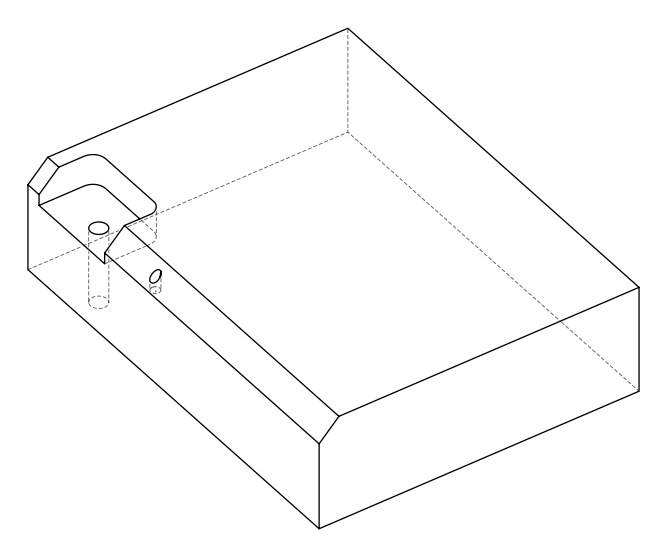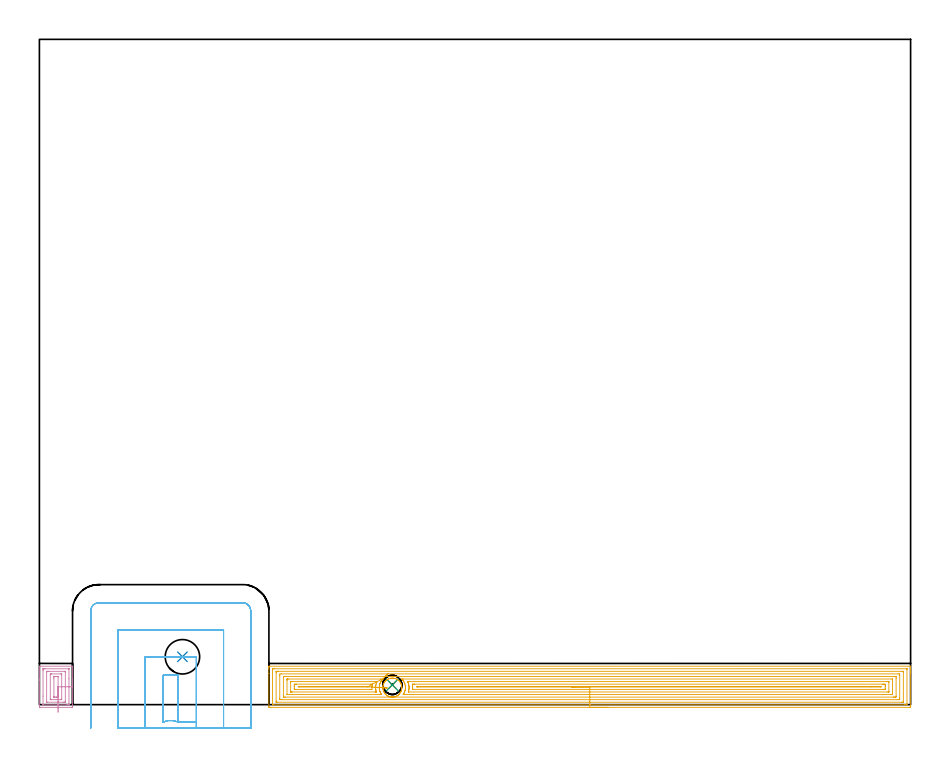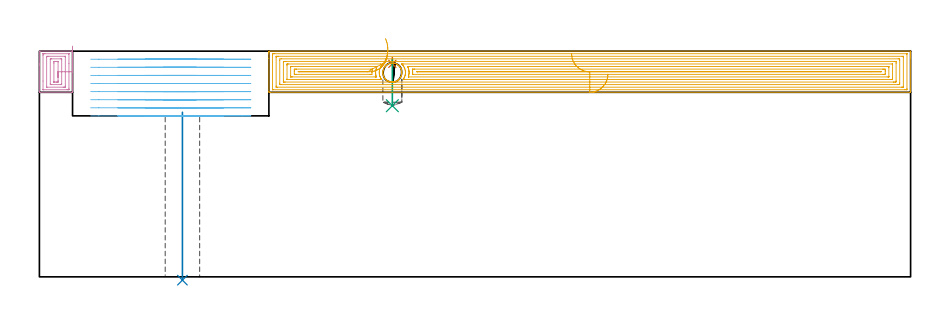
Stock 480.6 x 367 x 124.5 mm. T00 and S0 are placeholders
(PLAN: 6 operations, 4 tool changes, 41.1 min)
(1 SPOT_DRILL | STEP1POCKET | NXT0321_9005460120000 | 0.03 min | 633 mm3)
(2 INDEXABLE_INSERT_DRILL_THROUGH_HOLE_FROM_SOLID | STEP1HOLE | NXT0302_009 | 0.38 min | 35227 mm3)
(3 DRILL_BLIND_HOLE_INTO_CENTER | STEP1POCKET | NXT0301_076 | 0.11 min | 1987 mm3)
(4 AREA_MILL | FG_CHAMFER_SURFACE | UGT0205_001 | 1.53 min | 6811 mm3)
(5 AREA_MILL_1 | FG_CHAMFER_SURFACE_1 | UGT0205_001 | 25.6 min | 92150 mm3)
(6 MILL_SLOT | SLOT_PARTIAL_RECTANGULAR | UGT0201_094 | Follow Part, ap 5, ae 75% | 13.42 min | 238464 mm3)
(TOOL NXT0321_9005460120000 | NC Spot Drill, 142deg, 12mm, Carbide, Uncoated | D12 PA142 FL30 Z2)
(TOOL NXT0302_009 | Index. Insert Drill 19mm [880-D1900L25-05] | D19 PA176 FL95 Z2)
(TOOL NXT0301_076 | Carbide Drill 10.5mm [860.1-1050-032A1-MM 2214] | D10.5 PA140 FL55 Z2)
(TOOL UGT0205_001 | Chamfer Mill 20 x 3 x 45 deg. | D20 FL50 Z2)
(TOOL UGT0201_094 | End mill 20 mm | D20 FL38 Z4)
(OP 1 SPOT_DRILL)
G17 G21 G94 G90
T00 M6
G54
G17 G0 G90 X194.7 Y10.9 S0 M3
G43 Z134.5 H0
G94 G81 G98 Z117.498 F250. R120.95
G80
M5
M2
(OP 2 INDEXABLE_INSERT_DRILL_THROUGH_HOLE_FROM_SOLID)
G17 G21 G94 G90
T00 M6
G54
G17 G0 G90 X78.9 Y26.4 S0 M3
G43 Z134.5 H1
G94 G81 G98 Z-1.832 F250. R90.8
G80
M5
M2
(OP 3 DRILL_BLIND_HOLE_INTO_CENTER)
G17 G21 G94 G90
T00 M6
G54
G17 G0 G90 X194.7 Y10.9 S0 M3
G43 Z134.5 H1
G94 G81 G98 Z94.4 F250. R119.95
G80
M5
M2
(OP 4 AREA_MILL)
G17 G21 G94 G90
T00 M6
G54
G17 G0 G90 X18.3 Y9.85 S1061 M3
G43 Z134.5 H0
Z127.287
G94 G1 Y10.439 Z126.644 F250.
Y10.97 Z125.952
Y11.439 Z125.216
Y11.842 Z124.442
Y12.176 Z123.636
Y12.438 Z122.804
Y12.627 Z121.952
Y12.741 Z121.087
Y12.779 Z120.216
Y12.741 Z119.344
Y12.627 Z118.479
Y12.438 Z117.628
Y12.176 Z116.796
Y11.842 Z115.99
Y11.439 Z115.216
Y10.97 Z114.48
Y10.439 Z113.788
Y9.85 Z113.145
X18.299 Y-1.266 Z102.028
X18.296 Y-1.49 Z101.804
X17.916 Y-1.5 Z101.8
X0.685
X0.384 Y-1.498 Z101.802
X0.004 Y-1.49 Z101.804
X0.001 Y-1.266 Z102.028
X0. Y13.425 Z116.719
Y14.208 Z117.508
X0.001 Y21.045 Z124.344
X0.01 Y21.193 Z124.493
X0.384 Y21.2 Z124.5
X17.916
X18.291 Y21.193 Z124.493
X18.296 Y21.141 Z124.44
X18.3 Y21.045 Z124.344
Y14.208 Z117.508
Y13.425 Z116.719
Y9.85 Z113.145
X17.918 Y9.848 Z113.148
X17.916
X16.3 Y9.85 Z113.15
Y0.772 Z104.072
X16.295 Y0.018 Z103.318
X16.292 Y-0.051 Z103.249
X16.289 Y-0.079 Z103.221
X16.261 Y-0.081 Z103.219
X16.163 Y-0.083 Z103.217
X15.388 Y-0.086 Z103.214
X15.286
X2.239 Y-0.085 Z103.215
X2.137 Y-0.084 Z103.216
X2.036 Y-0.081 Z103.219
X2.014 Y-0.079 Z103.221
X2.01 Y-0.064 Z103.236
X2.004 Y-0.028 Z103.272
X2.001 Y0.018 Z103.318
X2. Y4.711 Z108.011
Y18.928 Z122.228
X2.005 Y19.682 Z122.982
X2.008 Y19.751 Z123.051
X2.011 Y19.779 Z123.079
X2.039 Y19.781 Z123.081
X2.137 Y19.783 Z123.083
X2.912 Y19.786 Z123.086
X3.014
X16.061 Y19.785 Z123.085
X16.163 Y19.784 Z123.084
X16.264 Y19.781 Z123.081
X16.286 Y19.779 Z123.079
X16.29 Y19.764 Z123.064
X16.296 Y19.728 Z123.028
X16.299 Y19.682 Z122.982
X16.3 Y14.319 Z117.619
Y9.85 Z113.15
X14.3
X14.299 Y1.918 Z105.218
X14.298 Y1.806 Z105.106
X14.29 Y1.415 Z104.715
X14.273 Y1.335 Z104.635
X14.157 Y1.332 Z104.632
X14. Y1.33 Z104.63
X13.533 Y1.329 Z104.629
X13.125 Y1.328 Z104.628
X4.091 Y1.329 Z104.629
X4.039 Y1.33 Z104.63
X4.016 Y1.333 Z104.633
X4.01 Y1.335 Z104.635
X4.007 Y1.348 Z104.648
X4.003 Y1.417 Z104.717
X4. Y1.694 Z104.994
Y1.806 Z105.106
X4.001 Y17.782 Z121.082
X4.002 Y17.894 Z121.194
X4.01 Y18.285 Z121.585
X4.027 Y18.365 Z121.665
X4.143 Y18.368 Z121.668
X4.3 Y18.37 Z121.67
X4.767 Y18.371 Z121.671
X5.175 Y18.372 Z121.672
X14.209 Y18.371 Z121.671
X14.261 Y18.37 Z121.67
X14.284 Y18.367 Z121.667
X14.29 Y18.365 Z121.665
X14.293 Y18.352 Z121.652
X14.297 Y18.283 Z121.583
X14.3 Y18.006 Z121.306
Y17.894 Z121.194
Y9.85 Z113.15
X12.3
X12.299 Y3.064 Z106.364
X12.295 Y2.886 Z106.186
X12.29 Y2.752 Z106.052
X12.197 Y2.749 Z106.049
X11.78 Y2.743 Z106.043
X11.737
X6.478
X6.106 Y2.748 Z106.048
X6.021 Y2.749 Z106.049
X6.01 Y2.805 Z106.105
X6.006 Y2.871 Z106.171
X6.001 Y3.229 Z106.529
Y16.636 Z119.936
X6.005 Y16.814 Z120.114
X6.01 Y16.948 Z120.248
X6.103 Y16.951 Z120.251
X6.52 Y16.957 Z120.257
X6.562
X11.822
X12.194 Y16.952 Z120.252
X12.279 Y16.95 Z120.25
X12.29 Y16.895 Z120.195
X12.294 Y16.829 Z120.129
X12.299 Y16.471 Z119.771
X12.3 Y9.85 Z113.15
X10.3
Y5.102 Z108.402
X10.298 Y4.487 Z107.787
X10.296 Y4.213 Z107.513
X10.291 Y4.173 Z107.473
X10.267 Y4.164 Z107.464
X10.188 Y4.161 Z107.461
X10.027 Y4.159 Z107.459
X9.474 Y4.157 Z107.457
X9.15
X8.273
X8.165
X8.079 Y4.158 Z107.458
X8.023 Y4.161 Z107.461
X8.013 Y4.163 Z107.463
X8.009 Y4.173 Z107.473
X8.005 Y4.209 Z107.509
X8.001 Y4.487 Z107.787
X8. Y14.598 Z117.898
X8.002 Y15.213 Z118.513
X8.004 Y15.487 Z118.787
X8.009 Y15.527 Z118.827
X8.033 Y15.536 Z118.836
X8.112 Y15.539 Z118.839
X8.273 Y15.541 Z118.841
X8.826 Y15.543 Z118.843
X9.15
X10.027
X10.135
X10.221 Y15.542 Z118.842
X10.277 Y15.539 Z118.839
X10.287 Y15.537 Z118.837
X10.291 Y15.527 Z118.827
X10.295 Y15.491 Z118.791
X10.299 Y15.213 Z118.513
X10.3 Y9.85 Z113.15
Y9.207 Z112.561
Y8.515 Z112.03
Y7.779 Z111.561
Y7.005 Z111.158
Y6.199 Z110.824
Y5.367 Z110.562
Y4.515 Z110.373
Y3.65 Z110.259
Y2.779 Z110.221
Y1.907 Z110.259
Y1.042 Z110.373
Y0.191 Z110.562
Y-0.641 Z110.824
Y-1.447 Z111.158
Y-2.221 Z111.561
Y-2.957 Z112.03
Y-3.649 Z112.561
Y-4.292 Z113.15
G0 Z134.5
M5
M2
(OP 5 AREA_MILL_1)
G17 G21 G94 G90
T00 M6
G54
G17 G0 G90 X313.6 Y-1.5 S1061 M3
G43 Z134.5 H0
Z111.8
G94 G1 X313.562 Z110.928 F250.
X313.448 Z110.064
X313.259 Z109.212
X312.997 Z108.38
X312.663 Z107.574
X312.26 Z106.8
X311.792 Z106.064
X311.26 Z105.372
X310.671 Z104.729
X310.028 Z104.14
X309.336 Z103.608
X308.6 Z103.14
X307.826 Z102.737
X307.02 Z102.403
X306.188 Z102.141
X305.337 Z101.952
X304.472 Z101.838
X303.6 Z101.8
X127.214
X126.942 Y-1.497 Z101.802
X126.61 Y-1.492 Z101.806
X126.6 Y-1.155 Z102.143
Y17.279 Z120.575
Y19.682 Z122.977
Y20.354 Z123.653
Y20.731 Z124.03
X126.601 Y21.134 Z124.425
X126.602 Y21.144 Z124.436
X126.61 Y21.197 Z124.488
X126.768 Y21.2 Z124.5
X480.432
X480.59 Y21.198 Z124.488
X480.593 Y21.136 Z124.428
X480.6 Y20.731 Z124.03
Y20.353 Z123.653
Y19.682 Z122.977
Y18.452 Z121.749
Y17.894 Z121.189
Y17.279 Z120.575
X480.599 Y-0.876 Z102.422
X480.596 Y-1.486 Z101.811
X480.593 Y-1.492 Z101.806
X479.986 Y-1.5 Z101.8
X303.6
Y-0.086 Z103.214
X128.897 Y-0.085 Z103.215
X128.689 Y-0.083 Z103.217
X128.631 Y-0.08 Z103.22
X128.608 Y-0.077 Z103.223
X128.606 Y-0.073 Z103.227
X128.602 Y-0.039 Z103.261
X128.601 Y0.018 Z103.318
Y19.188 Z122.488
X128.608 Y19.682 Z122.982
X128.61 Y19.775 Z123.075
X128.793 Y19.782 Z123.082
X128.898 Y19.785 Z123.085
X129.001
X129.79 Y19.786 Z123.086
X478.303 Y19.785 Z123.085
X478.511 Y19.783 Z123.083
X478.569 Y19.78 Z123.08
X478.592 Y19.777 Z123.077
X478.594 Y19.773 Z123.073
X478.598 Y19.739 Z123.039
X478.599 Y19.682 Z122.982
Y0.512 Z103.812
X478.592 Y0.018 Z103.318
X478.59 Y-0.075 Z103.225
X478.407 Y-0.082 Z103.218
X478.302 Y-0.085 Z103.215
X478.199
X477.41 Y-0.086 Z103.214
X303.6
Y1.328 Z104.628
X131.263 Y1.329 Z104.629
X130.787 Y1.331 Z104.631
X130.629 Y1.333 Z104.633
X130.61 Y1.335 Z104.635
X130.606 Y1.395 Z104.695
X130.602 Y1.494 Z104.794
X130.6 Y1.993 Z105.293
X130.601 Y17.894 Z121.194
X130.602 Y18.08 Z121.38
X130.61 Y18.268 Z121.568
X130.617 Y18.365 Z121.665
X130.668 Y18.367 Z121.667
X130.787 Y18.37 Z121.67
X131.203 Y18.371 Z121.671
X131.68 Y18.372 Z121.672
X475.937 Y18.371 Z121.671
X476.413 Y18.369 Z121.669
X476.571 Y18.367 Z121.667
X476.59 Y18.365 Z121.665
X476.594 Y18.305 Z121.605
X476.598 Y18.206 Z121.506
X476.6 Y18.081 Z121.381
Y17.894 Z121.194
Y1.806 Z105.106
X476.599 Y1.62 Z104.92
X476.59 Y1.432 Z104.732
X476.583 Y1.335 Z104.635
X476.532 Y1.333 Z104.633
X476.413 Y1.33 Z104.63
X475.997 Y1.329 Z104.629
X475.52 Y1.328 Z104.628
X303.6
Y2.743 Z106.043
X133.423
X132.624 Y2.75 Z106.05
X132.6 Y3.566 Z106.866
Y16.107 Z119.407
X132.623 Y16.95 Z120.25
X133.466 Y16.957 Z120.257
X473.777
X474.576 Y16.95 Z120.25
X474.6 Y16.134 Z119.434
Y3.593 Z106.893
X474.577 Y2.75 Z106.05
X473.734 Y2.743 Z106.043
X303.6
Y4.157 Z107.457
X195.154 Y4.158 Z107.456
X195.089 Y4.159 Z107.454
X194.96 Y4.158 Z107.456
X194.94 Z107.455
X194.924
X194.938 Y4.16 Z107.456
X194.982 Y4.163 Z107.46
X195.089 Y4.173 Z107.466
X195.147 Y4.176 Z107.472
X195.294 Y4.193 Z107.492
X195.314 Y4.196 Z107.493
X195.381 Y4.206 Z107.499
X195.406 Y4.208 Z107.503
X195.522 Y4.221 Z107.52
X195.6 Y4.231 Z107.53
X195.982 Y4.322 Z107.62
X196.039 Y4.336 Z107.633
X196.429 Y4.458 Z107.755
X196.49 Y4.477 Z107.774
X196.871 Y4.633 Z107.933
X196.932 Y4.658 Z107.958
X197.341 Y4.875 Z108.173
X197.671 Y5.082 Z108.378
X197.724 Y5.113 Z108.413
X197.735 Y5.12 Z108.42
X197.825 Y5.184 Z108.484
X198.06 Y5.374 Z108.674
X198.286 Y5.574 Z108.874
X198.501 Y5.787 Z109.087
X198.717 Y6.024 Z109.324
X199.03 Y6.453 Z109.753
X199.307 Y6.9 Z110.2
X199.469 Y7.22 Z110.52
X199.61 Y7.545 Z110.845
X199.69 Y7.79 Z111.09
X199.807 Y8.233 Z111.533
X199.889 Y8.68 Z111.98
X199.932 Y9.125 Z112.425
X199.936 Y9.57 Z112.87
X199.903 Y10.016 Z113.316
X199.831 Y10.46 Z113.76
X199.733 Y10.86 Z114.16
X199.61 Y11.255 Z114.555
X199.571 Y11.35 Z114.65
X199.355 Y11.801 Z115.101
X199.105 Y12.24 Z115.54
X198.92 Y12.512 Z115.812
X198.717 Y12.775 Z116.075
X198.558 Y12.956 Z116.256
X198.389 Y13.13 Z116.43
X198.114 Y13.38 Z116.68
X197.825 Y13.613 Z116.913
X197.511 Y13.825 Z117.125
X197.185 Y14.02 Z117.32
X196.932 Y14.144 Z117.444
X196.49 Y14.323 Z117.623
X196.039 Y14.465 Z117.765
X195.595 Y14.562 Z117.862
X195.147 Y14.62 Z117.92
X194.701 Y14.639 Z117.939
X194.254 Y14.62 Z117.92
X193.806 Y14.562 Z117.862
X193.362 Y14.465 Z117.765
X192.911 Y14.324 Z117.624
X192.469 Y14.145 Z117.445
X192.215 Y14.02 Z117.32
X191.89 Y13.825 Z117.125
X191.576 Y13.614 Z116.914
X191.287 Y13.38 Z116.68
X191.015 Y13.13 Z116.43
X190.684 Y12.774 Z116.074
X190.481 Y12.512 Z115.812
X190.295 Y12.24 Z115.54
X190.045 Y11.801 Z115.101
X189.829 Y11.35 Z114.65
X189.791 Y11.258 Z114.558
X189.668 Y10.862 Z114.162
X189.569 Y10.46 Z113.76
X189.497 Y10.016 Z113.316
X189.464 Y9.57 Z112.87
X189.468 Y9.125 Z112.425
X189.511 Y8.68 Z111.98
X189.593 Y8.233 Z111.533
X189.71 Y7.79 Z111.09
X189.791 Y7.542 Z110.842
X189.932 Y7.218 Z110.518
X190.093 Y6.9 Z110.2
X190.37 Y6.452 Z109.752
X190.694 Y6.01 Z109.31
X190.899 Y5.787 Z109.087
X191.117 Y5.577 Z108.877
X191.576 Y5.184 Z108.484
X191.665 Y5.12 Z108.42
X191.963 Y4.934 Z108.234
X192.06 Y4.874 Z108.174
X192.41 Y4.69 Z107.988
X192.469 Y4.658 Z107.957
X192.911 Y4.476 Z107.775
X193.362 Y4.335 Z107.633
X193.799 Y4.231 Z107.529
X194.025 Y4.198 Z107.498
X194.068 Y4.193 Z107.493
X194.254 Y4.171 Z107.469
X194.499 Y4.158 Z107.457
X194.507 Y4.157
X135.582
X135.252 Y4.158 Z107.458
X134.685 Y4.162 Z107.462
X134.629 Y4.164 Z107.464
X134.61 Y4.179 Z107.479
X134.604 Y4.242 Z107.542
X134.602 Y4.487 Z107.787
X134.6 Y5.14 Z108.44
X134.601 Y14.971 Z118.271
X134.604 Y15.213 Z118.513
X134.61 Y15.532 Z118.832
X134.927 Y15.538 Z118.838
X135.252 Y15.541 Z118.841
X135.816 Y15.543 Z118.843
X136.145
X471.618
X471.948 Y15.542 Z118.842
X472.516 Y15.538 Z118.838
X472.571 Y15.536 Z118.836
X472.59 Y15.521 Z118.821
X472.596 Y15.458 Z118.758
X472.598 Y15.213 Z118.513
X472.6 Y14.56 Z117.86
X472.599 Y4.729 Z108.029
X472.596 Y4.487 Z107.787
X472.59 Y4.168 Z107.468
X472.273 Y4.162 Z107.462
X471.948 Y4.159 Z107.459
X471.385 Y4.157 Z107.457
X471.055
X303.6
Y5.571 Z108.871
X201.341
X201.15 Y5.572 Z108.872
X200.758 Y5.576 Z108.876
X200.655 Y5.578 Z108.878
X200.847 Y5.875 Z109.175
X201.094 Y6.275 Z109.575
X201.184 Y6.432 Z109.732
X201.341 Y6.728 Z110.028
X201.474 Y7.035 Z110.335
X201.527 Y7.169 Z110.469
X201.694 Y7.71 Z111.01
X201.782 Y8.062 Z111.362
X201.852 Y8.444 Z111.744
X201.91 Y8.956 Z112.256
X201.925 Y9.265 Z112.565
X201.926 Y9.552 Z112.852
X201.908 Y9.85 Z113.15
X201.875 Y10.209 Z113.509
X201.781 Y10.744 Z114.044
X201.619 Y11.359 Z114.659
X201.525 Y11.638 Z114.938
X201.341 Y12.053 Z115.353
X201.085 Y12.531 Z115.831
X200.988 Y12.7 Z116.
X200.645 Y13.228 Z116.528
X200.492 Y13.425 Z116.725
X200.448 Y13.479 Z116.779
X200.101 Y13.852 Z117.152
X199.935 Y14.027 Z117.327
X199.847 Y14.118 Z117.418
X199.887 Y14.122 Z117.422
X200.448 Y14.127 Z117.427
X200.638 Y14.128 Z117.428
X470.352 Y14.129 Z117.429
X470.528 Y14.127 Z117.427
X470.571 Y14.125 Z117.425
X470.586 Y14.122 Z117.422
X470.59 Y14.113 Z117.413
X470.594 Y14.072 Z117.372
X470.599 Y13.881 Z117.181
X470.6 Y6.275 Z109.575
X470.599 Y5.837 Z109.137
X470.595 Y5.69 Z108.99
X470.59 Y5.58 Z108.88
X470.513 Y5.578 Z108.878
X470.162 Y5.573 Z108.873
X469.971 Y5.572 Z108.872
X303.6 Y5.571 Z108.871
Y6.985 Z110.285
X203.837
X203.715 Y6.986 Z110.286
X203.618 Y6.989 Z110.289
X203.555 Y6.992 Z110.292
X203.54 Y6.996 Z110.296
X203.542 Y7.006 Z110.306
X203.584 Y7.169 Z110.469
X203.676 Y7.514 Z110.814
X203.799 Y8.062 Z111.362
X203.833 Y8.25 Z111.55
X203.913 Y8.956 Z112.256
X203.921 Y9.055 Z112.355
X203.925 Y9.446 Z112.746
X203.914 Y9.85 Z113.15
X203.908 Y9.962 Z113.262
X203.861 Y10.371 Z113.671
X203.798 Y10.744 Z114.044
X203.746 Y11.018 Z114.318
X203.576 Y11.638 Z114.938
X203.494 Y11.895 Z115.195
X203.311 Y12.347 Z115.647
X203.224 Y12.531 Z115.831
X203.175 Y12.638 Z115.938
X203.149 Y12.697 Z115.997
X203.146 Y12.705 Z116.005
X203.184 Y12.708 Z116.008
X203.288 Y12.711 Z116.011
X203.654 Y12.714 Z116.014
X203.837 Y12.715 Z116.015
X467.482
X468.194 Y12.713 Z116.013
X468.375 Y12.711 Z116.011
X468.557 Y12.708 Z116.008
X468.591 Y12.701 Z116.001
X468.594 Y12.666 Z115.966
X468.598 Y12.606 Z115.906
X468.599 Y12.531 Z115.831
X468.6 Y12.307 Z115.607
X468.599 Y7.169 Z110.469
X468.598 Y7.056 Z110.356
X468.593 Y7.001 Z110.301
X468.59 Y6.992 Z110.292
X468.583 Y6.989 Z110.289
X468.557 Y6.987 Z110.287
X468.375 Y6.986 Z110.286
X467.666 Y6.985 Z110.285
X303.6
Y8.4 Z111.7
X206.362
X206.006 Y8.402 Z111.702
X205.919 Y8.404 Z111.704
X205.884 Y8.406 Z111.706
X205.88 Y8.441 Z111.741
X205.886 Y8.534 Z111.834
X205.911 Y8.851 Z112.151
X205.914 Y8.956 Z112.256
X205.92 Y9.736 Z113.036
X205.913 Y9.85 Z113.15
X205.878 Y10.256 Z113.556
X205.824 Y10.726 Z114.026
X205.821 Y10.744 Z114.044
X205.751 Y11.139 Z114.439
X205.726 Y11.293 Z114.593
X205.806 Y11.295 Z114.595
X206.145 Y11.299 Z114.599
X206.7 Y11.3 Z114.6
X207.036
X465.14
X465.696
X466.035 Y11.298 Z114.598
X466.589 Y11.293 Z114.593
X466.6 Y10.733 Z114.033
Y9.85 Z113.15
Y8.946 Z112.246
X466.589 Y8.407 Z111.707
X466.249 Y8.403 Z111.703
X465.696 Y8.4 Z111.7
X465.359
X303.6
Y9.814 Z113.114
X208.522
X208.486 Y9.815 Z113.115
X208.025 Y9.85 Z113.15
X208.451 Y9.885 Z113.185
X208.486 Y9.886 Z113.186
X463.874
X463.91 Y9.885 Z113.185
X464.472 Y9.85 Z113.15
X463.945 Y9.815 Z113.115
X458.726 Y9.814 Z113.114
X303.6
X302.728 Z113.152
X301.864 Z113.266
X301.012 Z113.454
X300.18 Z113.717
X299.374 Z114.051
X298.6 Z114.453
X297.864 Z114.922
X297.172 Z115.453
X296.529 Z116.043
X295.94 Z116.686
X295.409 Z117.378
X294.94 Z118.114
X294.537 Z118.888
X294.203 Z119.694
X293.941 Z120.526
X293.752 Z121.377
X293.638 Z122.242
X293.6 Z123.114
G0 Z134.5
X190.888 Y15.64
Z131.417
G1 X191.215 Y16.006 Z130.696
X191.498 Y16.324 Z129.934
X191.737 Y16.591 Z129.139
X191.928 Y16.805 Z128.315
X192.071 Y16.965 Z127.469
X192.164 Y17.07 Z126.608
X192.207 Y17.118 Z125.738
X192.199 Y17.109 Z124.866
X192.141 Y17.044 Z123.998
X192.032 Y16.922 Z123.141
X191.874 Y16.745 Z122.301
X191.668 Y16.514 Z121.486
X191.416 Y16.231 Z120.7
X191.119 Y15.898 Z119.951
X190.779 Y15.518 Z119.243
X190.4 Y15.093 Z118.582
X189.984 Y14.626 Z117.974
X189.534 Y14.122 Z117.422
X188.912 Y13.425 Z116.725
X188.878 Y13.385 Z116.685
X188.838 Y13.333 Z116.633
X188.509 Y12.861 Z116.161
X188.315 Y12.531 Z115.831
X188.181 Y12.295 Z115.595
X187.945 Y11.821 Z115.121
X187.891 Y11.692 Z114.992
X187.872 Y11.638 Z114.938
X187.683 Y11.006 Z114.306
X187.619 Y10.744 Z114.044
X187.534 Y10.261 Z113.561
X187.492 Y9.85 Z113.15
X187.475 Y9.426 Z112.726
X187.49 Y8.956 Z112.256
X187.543 Y8.464 Z111.764
X187.618 Y8.062 Z111.362
X187.825 Y7.288 Z110.588
X187.87 Y7.169 Z110.469
X187.945 Y6.981 Z110.281
X188.18 Y6.503 Z109.803
X188.308 Y6.275 Z109.575
X188.461 Y6.021 Z109.321
X188.616 Y5.768 Z109.068
X188.733 Y5.578 Z108.878
X188.643 Y5.576 Z108.876
X187.945 Y5.573 Z108.873
X187.242 Y5.571 Z108.871
X136.848
X136.672 Y5.573 Z108.873
X136.629 Y5.575 Z108.875
X136.614 Y5.578 Z108.878
X136.61 Y5.587 Z108.887
X136.606 Y5.628 Z108.928
X136.601 Y5.819 Z109.119
X136.6 Y13.425 Z116.725
X136.601 Y13.863 Z117.163
X136.606 Y14.01 Z117.31
X136.61 Y14.12 Z117.42
X136.687 Y14.122 Z117.422
X137.038 Y14.127 Z117.427
X137.229 Y14.128 Z117.428
X188.135
X189.534 Y14.122 Z117.422
X186.242 Y12.711 Z116.011
X186.22 Y12.65 Z115.95
X186.184 Y12.558 Z115.858
X186.172 Y12.531 Z115.831
X186.158 Y12.502 Z115.802
X185.961 Y12.049 Z115.349
X185.905 Y11.891 Z115.191
X185.827 Y11.638 Z114.938
X185.701 Y11.201 Z114.501
X185.603 Y10.744 Z114.044
X185.553 Y10.456 Z113.756
X185.491 Y9.85 Z113.15
X185.482 Y9.633 Z112.933
X185.489 Y8.956 Z112.256
X185.505 Y8.716 Z112.016
X185.547 Y8.374 Z111.674
X185.601 Y8.062 Z111.362
X185.693 Y7.635 Z110.935
X185.81 Y7.169 Z110.469
X185.847 Y7.02 Z110.32
X185.842 Y6.992 Z110.292
X185.753 Y6.989 Z110.289
X185.632 Y6.987 Z110.287
X185.448 Y6.986 Z110.286
X185.265 Y6.985 Z110.285
X139.718
X139.007 Y6.987 Z110.287
X138.825 Y6.989 Z110.289
X138.643 Y6.992 Z110.292
X138.609 Y6.999 Z110.299
X138.606 Y7.034 Z110.334
X138.602 Y7.094 Z110.394
X138.601 Y7.169 Z110.469
X138.6 Y7.393 Z110.693
X138.601 Y12.531 Z115.831
X138.603 Y12.644 Z115.944
X138.607 Y12.699 Z115.999
X138.61 Y12.708 Z116.008
X138.617 Y12.711 Z116.011
X138.643 Y12.713 Z116.013
X138.825 Y12.714 Z116.014
X139.535 Y12.715 Z116.015
X186.158 Y12.714 Z116.014
X186.219 Y12.713 Z116.013
X186.242 Y12.711 Z116.011
X183.654 Y11.294 Z114.594
X183.566 Y10.657 Z113.957
X183.48 Y9.85 Z113.15
X183.479 Y9.82 Z113.12
Y9.401 Z112.701
Y8.407 Z111.707
X183.14 Y8.402 Z111.702
X182.586 Y8.4 Z111.7
X182.249
X141.504
X141.165 Y8.401 Z111.701
X140.611 Y8.407 Z111.707
X140.6 Y8.967 Z112.267
Y9.85 Z113.15
Y10.754 Z114.054
X140.611 Y11.293 Z114.593
X140.95 Y11.298 Z114.598
X141.504 Y11.3 Z114.6
X141.841
X182.923
X183.479 Y11.296 Z114.596
X183.654 Y11.294 Z114.594
X181.354 Y9.85 Z113.15
X180.836 Y9.814 Z113.114
X143.29
X142.728 Y9.85 Z113.15
X143.254 Y9.886 Z113.186
X180.8
X181.354 Y9.85 Z113.15
X182.224 Y9.794 Z113.132
X183.093 Y9.738 Z113.191
X183.953 Y9.683 Z113.325
X184.798 Y9.629 Z113.533
X185.622 Y9.576 Z113.815
X186.419 Y9.525 Z114.168
X187.181 Y9.476 Z114.588
X187.905 Y9.43 Z115.074
X188.583 Y9.386 Z115.621
X189.211 Y9.346 Z116.225
X189.784 Y9.309 Z116.882
X190.297 Y9.276 Z117.586
X190.748 Y9.247 Z118.333
X191.132 Y9.223 Z119.116
X191.446 Y9.203 Z119.93
X191.688 Y9.187 Z120.767
X191.857 Y9.176 Z121.623
X191.95 Y9.17 Z122.491
G0 Z134.5
M5
M2
(OP 6 MILL_SLOT)
G17 G21 G94 G90
T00 M6
G54
G17 G0 G90 X86.6 Y-13. S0 M3
G43 Z134.5 H0
Z120.037
G94 G1 Y-10. F250.
Y-9.607 F500.
X76.6
G3 X68.3 Y-9.607 R10.
G1 Y16.2
X76.6
Y-9.607
X86.6
Y26.2
X58.3
Y-10.
Y-13. F250.
X101.6
Y-10.
Y41.2 F500.
X43.3
Y-10.
Y-13. F250.
X116.6
Y-10.
Y51.7 F500.
G3 X112.1 Y56.2 R4.5
G1 X32.8
G3 X28.3 Y51.7 R4.5
G1 Y-10.
Y-13. F250.
G0 X86.6 Z115.575
G1 Y-10.
Y-9.607 F500.
X76.6
G3 X68.3 Y-9.607 R10.
G1 Y16.2
X76.6
Y-9.607
X86.6
Y26.2
X58.3
Y-10.
Y-13. F250.
X101.6
Y-10.
Y41.2 F500.
X43.3
Y-10.
Y-13. F250.
X116.6
Y-10.
Y51.7 F500.
G3 X112.1 Y56.2 R4.5
G1 X32.8
G3 X28.3 Y51.7 R4.5
G1 Y-10.
Y-13. F250.
G0 X86.6 Z111.112
G1 Y-10.
Y-9.607 F500.
X76.6
G3 X68.3 Y-9.607 R10.
G1 Y16.2
X76.6
Y-9.607
X86.6
Y26.2
X58.3
Y-10.
Y-13. F250.
X101.6
Y-10.
Y41.2 F500.
X43.3
Y-10.
Y-13. F250.
X116.6
Y-10.
Y51.7 F500.
G3 X112.1 Y56.2 R4.5
G1 X32.8
G3 X28.3 Y51.7 R4.5
G1 Y-10.
Y-13. F250.
G0 X86.6 Z106.65
G1 Y-10.
Y-9.607 F500.
X76.6
G3 X68.3 Y-9.607 R10.
G1 Y16.2
X76.6
Y-9.607
X86.6
Y26.2
X58.3
Y-10.
Y-13. F250.
X101.6
Y-10.
Y41.2 F500.
X43.3
Y-10.
Y-13. F250.
X116.6
Y-10.
Y51.7 F500.
G3 X112.1 Y56.2 R4.5
G1 X32.8
G3 X28.3 Y51.7 R4.5
G1 Y-10.
Y-13. F250.
G0 X86.6 Z102.187
G1 Y-10.
Y-9.607 F500.
X76.6
G3 X68.3 Y-9.607 R10.
G1 Y16.2
X76.6
Y-9.607
X86.6
Y26.2
X58.3
Y-10.
Y-13. F250.
X101.6
Y-10.
Y41.2 F500.
X43.3
Y-10.
Y-13. F250.
X116.6
Y-10.
Y51.7 F500.
G3 X112.1 Y56.2 R4.5
G1 X32.8
G3 X28.3 Y51.7 R4.5
G1 Y-10.
Y-13. F250.
G0 X86.6 Z97.725
G1 Y-10.
Y-9.607 F500.
X76.6
G3 X68.3 Y-9.607 R10.
G1 Y16.2
X76.6
Y-9.607
X86.6
Y26.2
X58.3
Y-10.
Y-13. F250.
X101.6
Y-10.
Y41.2 F500.
X43.3
Y-10.
Y-13. F250.
X116.6
Y-10.
Y51.7 F500.
G3 X112.1 Y56.2 R4.5
G1 X32.8
G3 X28.3 Y51.7 R4.5
G1 Y-10.
Y-13. F250.
G0 X86.6 Z93.262
G1 Y-10.
Y-9.607 F500.
X76.6
G3 X68.3 Y-9.607 R10.
G1 Y16.2
X76.6
Y-9.607
X86.6
Y26.2
X58.3
Y-10.
Y-13. F250.
X101.6
Y-10.
Y41.2 F500.
X43.3
Y-10.
Y-13. F250.
X116.6
Y-10.
Y51.7 F500.
G3 X112.1 Y56.2 R4.5
G1 X32.8
G3 X28.3 Y51.7 R4.5
G1 Y-10.
Y-13. F250.
G0 X86.6 Z88.8
G1 Y-10.
Y-9.607 F500.
X76.6
G3 X68.3 Y-9.607 R10.
G1 Y16.2
X76.6
Y-9.607
X86.6
Y26.2
X58.3
Y-10.
Y-13. F250.
X101.6
Y-10.
Y41.2 F500.
X43.3
Y-10.
Y-13. F250.
X116.6
Y-10.
Y51.7 F500.
G3 X112.1 Y56.2 R4.5
G1 X32.8
G3 X28.3 Y51.7 R4.5
G1 Y-10.
Y-13. F250.
G0 Z134.5
M5
M2
